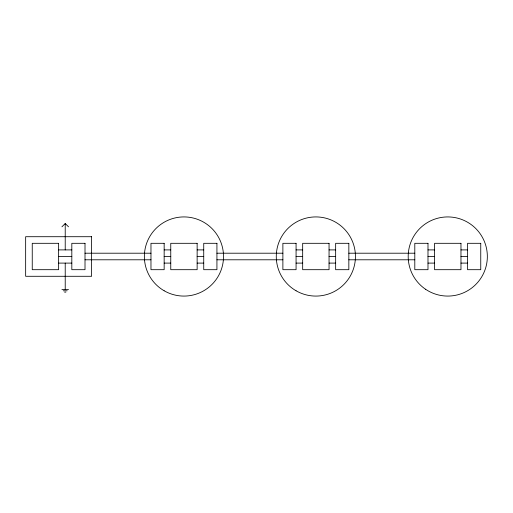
<?xml version="1.0" encoding="UTF-8"?>
<svg xmlns="http://www.w3.org/2000/svg" width="513" height="513" viewBox="0 0 513 513"><rect width="100%" height="100%" fill="white"/><g stroke="black" fill="none" stroke-linecap="round" stroke-linejoin="round"><path stroke-width="0.77" d="M61.926 226.817L65.222 223.521L68.524 226.817M58.629 249.902L71.82 249.902M164.16 249.902L170.758 249.902M197.139 249.902L203.732 249.902M296.072 249.902L302.67 249.902M329.051 249.902L335.649 249.902M427.989 249.902L434.582 249.902M460.969 249.902L467.561 249.902M85.011 253.204L150.969 253.204M216.928 253.204L282.881 253.204M348.84 253.204L414.799 253.204M58.629 256.5L71.82 256.5M164.16 256.5L170.758 256.5M197.139 256.5L203.732 256.5M296.072 256.5L302.67 256.5M329.051 256.5L335.649 256.5M427.989 256.5L434.582 256.5M460.969 256.5L467.561 256.5M85.011 259.796L150.969 259.796M216.928 259.796L282.881 259.796M348.84 259.796L414.799 259.796M58.629 263.098L71.82 263.098M164.16 263.098L170.758 263.098M197.139 263.098L203.732 263.098M296.072 263.098L302.67 263.098M329.051 263.098L335.649 263.098M427.989 263.098L434.582 263.098M460.969 263.098L467.561 263.098M61.926 289.479L68.524 289.479M63.246 290.8L67.203 290.8M64.567 292.115L65.882 292.115M65.222 223.521L65.222 249.902M65.222 263.098L65.222 289.479M91.609 236.711L25.65 236.711L25.65 276.289L91.609 276.289L91.609 236.711M58.629 243.309L32.248 243.309L32.248 269.691L58.629 269.691L58.629 243.309M85.011 243.309L71.82 243.309L71.82 269.691L85.011 269.691L85.011 243.309M164.16 243.309L150.969 243.309L150.969 269.691L164.16 269.691L164.16 243.309M197.139 243.309L170.758 243.309L170.758 269.691L197.139 269.691L197.139 243.309M216.928 243.309L203.732 243.309L203.732 269.691L216.928 269.691L216.928 243.309M296.072 243.309L282.881 243.309L282.881 269.691L296.072 269.691L296.072 243.309M329.051 243.309L302.67 243.309L302.67 269.691L329.051 269.691L329.051 243.309M348.84 243.309L335.649 243.309L335.649 269.691L348.84 269.691L348.84 243.309M427.989 243.309L414.799 243.309L414.799 269.691L427.989 269.691L427.989 243.309M460.969 243.309L434.582 243.309L434.582 269.691L460.969 269.691L460.969 243.309M480.752 243.309L467.561 243.309L467.561 269.691L480.752 269.691L480.752 243.309M164.16 290.775A39.572 39.572 0 0 0 223.521 256.5A39.572 39.572 0 0 0 164.16 222.225A39.572 39.572 0 0 0 164.16 290.775M296.072 290.775A39.572 39.572 0 0 0 355.438 256.5A39.572 39.572 0 0 0 296.072 222.225A39.572 39.572 0 0 0 296.072 290.775M425.591 289.274A39.572 39.572 0 0 0 487.247 259.321A39.572 39.572 0 0 0 430.484 220.904A39.572 39.572 0 0 0 425.591 289.274"/></g></svg>
